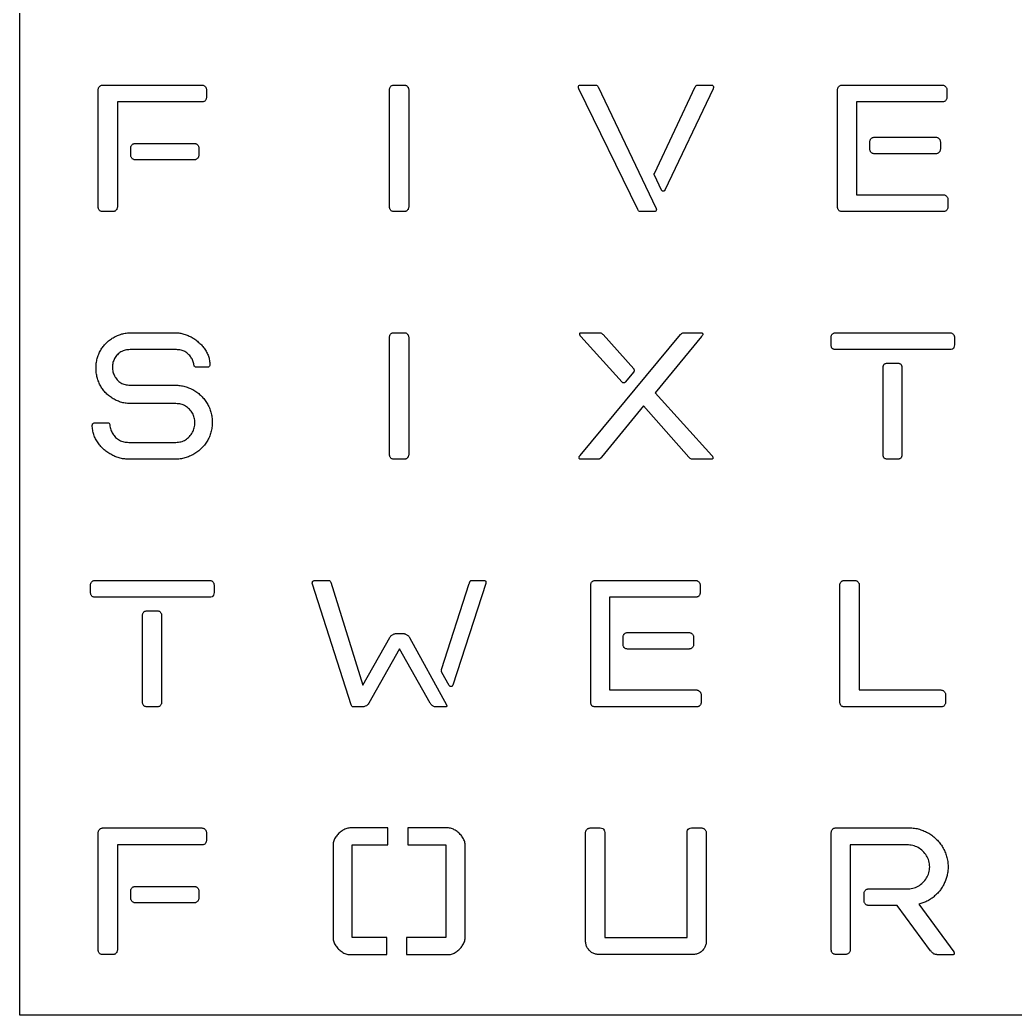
# Model space of a CAD drawing. Extents: x 0.1 to 64.9, y 0.1 to 64.9.
# Drawn here: x 0.09 to 32.5, y 0.09 to 32.49 of the extents above; entities that cross this region are included whole.
import ezdxf

# ---------------------------------------------------------------- set-up
doc = ezdxf.new("R2010")
doc.units = 0
doc.layers.add('Layer_2', color=7, linetype='CONTINUOUS')

msp = doc.modelspace()

# ---------------------------------------------------------------- linework, layer by layer
at = {"layer": 'Layer_2', "color": 7}
msp.add_lwpolyline([(0.090024, 64.89659), (64.90907, 64.89659), (64.90907, 0.09001), (0.090024, 0.09001)], close=True, dxfattribs=at)
for points in [[(2.640455, 26.394981), (2.640455, 30.221123)], [(2.784262, 30.372892), (6.019932, 30.372892)], [(6.16374, 30.221123), (6.16374, 29.973503)], [(12.128232, 26.394981), (12.128232, 30.229112)], [(12.272039, 30.372892), (12.60759, 30.372892)], [(12.751398, 30.229112), (12.751398, 26.394981)], [(20.209884, 26.315103), (18.29245, 30.245087)], [(18.356365, 30.372892), (18.827735, 30.372892)], [(18.923607, 30.308988), (20.801094, 26.379004)], [(20.753157, 27.497294), (22.079382, 30.308988)], [(22.662603, 30.245087), (21.096698, 26.954124)], [(22.175254, 30.372892), (22.598688, 30.372892)], [(26.717652, 26.394981), (26.717652, 30.221123)], [(26.86146, 30.372892), (30.129087, 30.372892)], [(30.280884, 30.221123), (30.280884, 29.965516)], [(6.019932, 29.821734), (3.263621, 29.821734), (3.263621, 26.394981)], [(30.129087, 29.821734), (27.332829, 29.821734), (27.332829, 26.802357)], [(27.772241, 28.280094), (27.772241, 28.527716)], [(27.916049, 28.671495), (29.921365, 28.671495)], [(30.065173, 28.527716), (30.065173, 28.280094)], [(3.703033, 28.088388), (3.703033, 28.32802)], [(3.85483, 28.471802), (5.764275, 28.471802)], [(5.916071, 28.32802), (5.916071, 28.088388)], [(5.764275, 27.936622), (3.85483, 27.936622)], [(29.921365, 28.136315), (27.916049, 28.136315)], [(20.984847, 26.954124), (20.753157, 27.441378)], [(27.332829, 26.802357), (30.169034, 26.802357)], [(30.312841, 26.650588), (30.312841, 26.394981)], [(3.119813, 26.2512), (2.784262, 26.2512)], [(12.60759, 26.2512), (12.272039, 26.2512)], [(20.72919, 26.2512), (20.305756, 26.2512)], [(30.169034, 26.2512), (26.86146, 26.2512)], [(3.711018, 22.309255), (5.133115, 22.309255)], [(12.128228, 18.331345), (12.128228, 22.165475)], [(12.272035, 22.309255), (12.607586, 22.309255)], [(12.751394, 22.165475), (12.751394, 18.331345)], [(18.336396, 18.315365), (21.604023, 22.245349)], [(19.702568, 20.695726), (18.360363, 22.18145)], [(18.376342, 22.309255), (18.967551, 22.309255)], [(19.087391, 22.245354), (20.078065, 21.127064)], [(22.291104, 22.181446), (20.781124, 20.352251)], [(21.715873, 22.30925), (22.267136, 22.30925)], [(26.505937, 21.909866), (26.505937, 22.165475)], [(26.649744, 22.309255), (30.380752, 22.309255)], [(30.524559, 22.165475), (30.524559, 21.909866)], [(5.18904, 21.7581), (3.679061, 21.7581)], [(30.380752, 21.7581), (26.649744, 21.7581)], [(6.187704, 21.18298), (5.844163, 21.18298)], [(28.19967, 18.331345), (28.19967, 21.174993)], [(28.351467, 21.318772), (28.67104, 21.318772)], [(28.814847, 21.174993), (28.814847, 18.331345)], [(20.078065, 21.039198), (19.806428, 20.695726)], [(3.679061, 20.599873), (5.149093, 20.599873)], [(20.781124, 20.352251), (22.618665, 18.31537)], [(5.165072, 20.000789), (3.711018, 20.000789)], [(21.87566, 18.251466), (20.397637, 19.928899), (19.031465, 18.251466)], [(2.53659, 19.377743), (2.928066, 19.377743)], [(3.639114, 18.73872), (5.165072, 18.73872)], [(5.149093, 18.187565), (3.647103, 18.187565)], [(12.607586, 18.187565), (12.272035, 18.187565)], [(18.911626, 18.187561), (18.352374, 18.187561)], [(22.602687, 18.187565), (21.995499, 18.187565)], [(28.67104, 18.187565), (28.351467, 18.187565)], [(2.39278, 13.846222), (2.39278, 14.101831)], [(2.536588, 14.24561), (6.267595, 14.24561)], [(6.411402, 14.101831), (6.411402, 13.846222)], [(10.881898, 10.187822), (9.619587, 14.117806)], [(9.70747, 14.24561), (10.130903, 14.24561)], [(10.210797, 14.181707), (11.257396, 10.83483), (12.13622, 12.38446)], [(13.821964, 11.346048), (14.724756, 14.141768)], [(15.26004, 14.141765), (14.189472, 10.83483)], [(14.828617, 14.24561), (15.204115, 14.24561)], [(18.679933, 10.2677), (18.679933, 14.093841)], [(18.823741, 14.24561), (22.091368, 14.24561)], [(22.243165, 14.093841), (22.243165, 13.838234)], [(26.793553, 10.275687), (26.793553, 14.101831)], [(26.94535, 14.24561), (27.272911, 14.24561)], [(27.424708, 14.101831), (27.424708, 10.675076), (30.085148, 10.675076)], [(6.267595, 13.694453), (2.536588, 13.694453)], [(22.091368, 13.694453), (19.29511, 13.694453), (19.29511, 10.675076)], [(4.086514, 10.2677), (4.086514, 13.111346)], [(4.23831, 13.255125), (4.557883, 13.255125)], [(4.70169, 13.111346), (4.70169, 10.2677)], [(12.335953, 12.512262), (12.583621, 12.512262)], [(12.775365, 12.38446), (13.981751, 10.187822)], [(19.734522, 12.152813), (19.734522, 12.400434)], [(19.878329, 12.544214), (21.883646, 12.544214)], [(22.027454, 12.400434), (22.027454, 12.152813)], [(13.446467, 10.251723), (12.447803, 12.017021), (11.449139, 10.251723)], [(21.883646, 12.009033), (19.878329, 12.009033)], [(14.069633, 10.818855), (13.829953, 11.250195)], [(19.29511, 10.675076), (22.131315, 10.675076)], [(22.275122, 10.523307), (22.275122, 10.2677)], [(30.236945, 10.523307), (30.236945, 10.275687)], [(4.557883, 10.123919), (4.23831, 10.123919)], [(11.249407, 10.123919), (10.961792, 10.123919)], [(13.949793, 10.123919), (13.646199, 10.123919)], [(22.131315, 10.123919), (18.823741, 10.123919)], [(30.085148, 10.123919), (26.94535, 10.123919)], [(2.784262, 6.181974), (6.019932, 6.181974)], [(10.834245, 2.06027), (12.041217, 2.06027), (12.041217, 2.611476), (10.913963, 2.611476), (10.913963, 5.630788), (12.075702, 5.630788), (12.075702, 6.181994), (10.834245, 6.181994)], [(12.719271, 6.181994), (12.719271, 5.630788), (13.965655, 5.630788), (13.965655, 2.611476), (12.682099, 2.611476), (12.682099, 2.06027), (14.045821, 2.06027)], [(14.045821, 6.181994), (12.719271, 6.181994)], [(18.655968, 6.181974), (18.991519, 6.181974)], [(21.963542, 6.181974), (22.299093, 6.181974)], [(26.657736, 6.185974), (29.054529, 6.185974)], [(2.640455, 2.204063), (2.640455, 6.030207)], [(6.16374, 6.030207), (6.16374, 5.782585)], [(18.51216, 2.499612), (18.51216, 6.030207)], [(19.135326, 6.030207), (19.135326, 2.611439), (21.819734, 2.611439), (21.819734, 6.030207)], [(22.442901, 6.030207), (22.442901, 2.499612)], [(26.513927, 2.208063), (26.513928, 6.034207)], [(6.019932, 5.630818), (3.263621, 5.630818), (3.263621, 2.204063)], [(10.290548, 5.638849), (10.290548, 2.603415)], [(14.589071, 2.603415), (14.589071, 5.638849)], [(28.974635, 5.634818), (27.129104, 5.634818), (27.129104, 2.208063)], [(3.85483, 4.280884), (5.764275, 4.280884)], [(3.703033, 3.89747), (3.703033, 4.137105)], [(5.916071, 4.137105), (5.916071, 3.89747)], [(27.584495, 3.805617), (27.584495, 4.053239)], [(27.728303, 4.197018), (28.974635, 4.197018)], [(5.764275, 3.745703), (3.85483, 3.745703)], [(29.749598, 2.184099), (28.663052, 3.661838), (27.728303, 3.661838)], [(29.366112, 3.701777), (30.500593, 2.15215)], [(3.119813, 2.060284), (2.784262, 2.060284)], [(22.003488, 2.060284), (18.951572, 2.060284)], [(26.977307, 2.064284), (26.657735, 2.064284)], [(30.468635, 2.056297), (29.965309, 2.056297)]]:
    msp.add_lwpolyline(points, dxfattribs=at)
for points, knots in [([(2.640455, 30.221123), (2.641217, 30.234557), (2.642684, 30.260391), (2.656579, 30.29652), (2.680628, 30.327382), (2.711197, 30.352034), (2.746866, 30.369751), (2.771947, 30.371857), (2.784262, 30.372892)], [0, 0, 0, 0, 0.040185, 0.077272, 0.114019, 0.156301, 0.194429, 0.231213, 0.231213, 0.231213, 0.231213]), ([(6.019932, 30.372892), (6.033415, 30.371952), (6.059653, 30.370125), (6.096281, 30.353083), (6.123671, 30.326136), (6.147734, 30.296658), (6.161478, 30.260353), (6.162966, 30.234544), (6.16374, 30.221123)], [0, 0, 0, 0, 0.0403, 0.078429, 0.118015, 0.154762, 0.191849, 0.232034, 0.232034, 0.232034, 0.232034]), ([(12.128232, 30.229112), (12.128979, 30.242566), (12.130415, 30.268435), (12.144524, 30.304306), (12.167214, 30.335444), (12.199807, 30.355681), (12.235065, 30.370398), (12.259762, 30.372064), (12.272039, 30.372892)], [0, 0, 0, 0, 0.040184, 0.07727, 0.114017, 0.153654, 0.190746, 0.227411, 0.227411, 0.227411, 0.227411]), ([(12.60759, 30.372892), (12.61955, 30.372079), (12.64308, 30.370479), (12.676485, 30.356361), (12.704701, 30.332576), (12.73161, 30.305471), (12.748624, 30.26882), (12.750456, 30.24259), (12.751398, 30.229112)], [0, 0, 0, 0, 0.035784, 0.070404, 0.106449, 0.146035, 0.184158, 0.22445, 0.22445, 0.22445, 0.22445]), ([(18.29245, 30.245087), (18.289461, 30.254245), (18.284468, 30.269545), (18.278753, 30.288114), (18.274179, 30.311092), (18.280832, 30.341663), (18.313237, 30.370577), (18.340932, 30.372063), (18.356365, 30.372892)], [0, 0, 0, 0, 0.02891, 0.048294, 0.058216, 0.09913, 0.134956, 0.180054, 0.180054, 0.180054, 0.180054]), ([(18.827735, 30.372892), (18.841079, 30.371644), (18.867334, 30.36919), (18.902289, 30.345163), (18.91622, 30.321522), (18.923607, 30.308988)], [0, 0, 0, 0, 0.039699, 0.078105, 0.121443, 0.121443, 0.121443, 0.121443]), ([(22.079382, 30.308988), (22.086769, 30.321522), (22.1007, 30.345163), (22.135655, 30.36919), (22.16191, 30.371644), (22.175254, 30.372892)], [0, 0, 0, 0, 0.043338, 0.081744, 0.121443, 0.121443, 0.121443, 0.121443]), ([(22.598688, 30.372892), (22.614121, 30.372063), (22.641816, 30.370576), (22.674221, 30.341664), (22.680875, 30.311093), (22.676299, 30.288117), (22.670584, 30.269548), (22.665592, 30.254247), (22.662603, 30.245087)], [0, 0, 0, 0, 0.045098, 0.080924, 0.121838, 0.131756, 0.15114, 0.180054, 0.180054, 0.180054, 0.180054]), ([(26.717652, 30.221123), (26.718415, 30.234557), (26.719882, 30.260391), (26.733777, 30.29652), (26.757826, 30.327382), (26.788394, 30.352034), (26.824064, 30.369751), (26.849145, 30.371857), (26.86146, 30.372892)], [0, 0, 0, 0, 0.040185, 0.077272, 0.114019, 0.156301, 0.194429, 0.231213, 0.231213, 0.231213, 0.231213]), ([(30.129087, 30.372892), (30.142551, 30.371935), (30.168754, 30.370074), (30.205644, 30.353277), (30.23269, 30.324707), (30.261265, 30.297668), (30.278066, 30.260783), (30.279927, 30.234584), (30.280884, 30.221123)], [0, 0, 0, 0, 0.0403, 0.078428, 0.118015, 0.157601, 0.195725, 0.236018, 0.236018, 0.236018, 0.236018]), ([(6.16374, 29.973503), (6.16296, 29.959754), (6.161428, 29.932751), (6.146987, 29.894672), (6.126538, 29.860805), (6.095127, 29.838035), (6.059266, 29.823914), (6.03339, 29.82248), (6.019932, 29.821734)], [0, 0, 0, 0, 0.041068, 0.080651, 0.121024, 0.157773, 0.194865, 0.235057, 0.235057, 0.235057, 0.235057]), ([(30.280884, 29.965516), (30.27985, 29.953202), (30.277743, 29.928125), (30.260022, 29.892461), (30.235364, 29.861899), (30.204497, 29.837855), (30.168362, 29.823963), (30.142524, 29.822497), (30.129087, 29.821734)], [0, 0, 0, 0, 0.036777, 0.074902, 0.117182, 0.15393, 0.191022, 0.231214, 0.231214, 0.231214, 0.231214]), ([(27.772241, 28.527716), (27.772997, 28.541156), (27.774451, 28.567001), (27.788437, 28.603047), (27.811003, 28.632742), (27.840703, 28.655303), (27.876756, 28.669286), (27.902606, 28.670739), (27.916049, 28.671495)], [0, 0, 0, 0, 0.040184, 0.07727, 0.114017, 0.150766, 0.187858, 0.22805, 0.22805, 0.22805, 0.22805]), ([(29.921365, 28.671495), (29.933325, 28.670682), (29.956855, 28.669083), (29.990259, 28.654965), (30.018476, 28.631179), (30.045385, 28.604074), (30.062398, 28.567424), (30.064231, 28.541194), (30.065173, 28.527716)], [0, 0, 0, 0, 0.035784, 0.070404, 0.106449, 0.146035, 0.184158, 0.22445, 0.22445, 0.22445, 0.22445]), ([(3.703033, 28.32802), (3.703779, 28.341475), (3.705213, 28.367348), (3.719337, 28.403203), (3.742113, 28.434608), (3.775985, 28.455053), (3.814071, 28.46949), (3.841078, 28.471022), (3.85483, 28.471802)], [0, 0, 0, 0, 0.040185, 0.077272, 0.114019, 0.154395, 0.193984, 0.235059, 0.235059, 0.235059, 0.235059]), ([(5.764275, 28.471802), (5.777699, 28.471028), (5.803511, 28.46954), (5.839822, 28.455799), (5.869306, 28.431741), (5.896258, 28.404358), (5.913304, 28.367735), (5.915132, 28.341501), (5.916071, 28.32802)], [0, 0, 0, 0, 0.040192, 0.077284, 0.114033, 0.153619, 0.191743, 0.232036, 0.232036, 0.232036, 0.232036]), ([(27.916049, 28.136315), (27.902606, 28.137071), (27.876756, 28.138524), (27.840703, 28.152507), (27.811003, 28.175068), (27.788437, 28.204763), (27.774451, 28.240809), (27.772997, 28.266654), (27.772241, 28.280094)], [0, 0, 0, 0, 0.040192, 0.077284, 0.114033, 0.15078, 0.187866, 0.22805, 0.22805, 0.22805, 0.22805]), ([(30.065173, 28.280094), (30.064231, 28.266616), (30.062398, 28.240386), (30.045385, 28.203736), (30.018476, 28.17663), (29.990259, 28.152845), (29.956855, 28.138727), (29.933325, 28.137127), (29.921365, 28.136315)], [0, 0, 0, 0, 0.040292, 0.078415, 0.118001, 0.154046, 0.188666, 0.22445, 0.22445, 0.22445, 0.22445]), ([(3.85483, 27.936622), (3.841064, 27.937392), (3.814029, 27.938904), (3.776149, 27.953484), (3.740433, 27.974011), (3.7199, 28.009721), (3.705316, 28.047595), (3.703803, 28.074625), (3.703033, 28.088388)], [0, 0, 0, 0, 0.041075, 0.080663, 0.121039, 0.161412, 0.200996, 0.242062, 0.242062, 0.242062, 0.242062]), ([(5.916071, 28.088388), (5.915096, 28.074605), (5.91316, 28.047244), (5.895776, 28.008646), (5.870787, 27.976862), (5.839671, 27.952758), (5.803552, 27.938846), (5.777713, 27.937383), (5.764275, 27.936622)], [0, 0, 0, 0, 0.041172, 0.081729, 0.124702, 0.16145, 0.198542, 0.238734, 0.238734, 0.238734, 0.238734]), ([(20.753157, 27.441378), (20.751537, 27.443367), (20.748128, 27.447552), (20.745655, 27.456004), (20.744884, 27.465632), (20.745795, 27.476134), (20.748453, 27.486942), (20.751563, 27.493787), (20.753157, 27.497294)], [0, 0, 0, 0, 0.007632, 0.016052, 0.02586, 0.036549, 0.047528, 0.059064, 0.059064, 0.059064, 0.059064]), ([(21.096698, 26.954124), (21.091526, 26.946365), (21.082103, 26.932229), (21.062475, 26.917376), (21.039626, 26.912714), (21.016631, 26.916767), (20.995849, 26.931411), (20.98866, 26.946252), (20.984847, 26.954124)], [0, 0, 0, 0, 0.027871, 0.050779, 0.071672, 0.096048, 0.118955, 0.144832, 0.144832, 0.144832, 0.144832]), ([(30.169034, 26.802357), (30.181038, 26.801348), (30.204988, 26.799336), (30.238849, 26.782107), (30.264694, 26.753946), (30.293251, 26.727153), (30.310015, 26.690244), (30.311882, 26.664048), (30.312841, 26.650588)], [0, 0, 0, 0, 0.035905, 0.071633, 0.110567, 0.150153, 0.188277, 0.22857, 0.22857, 0.22857, 0.22857]), ([(2.784262, 26.2512), (2.771974, 26.25202), (2.747254, 26.25367), (2.712169, 26.268505), (2.678044, 26.28878), (2.657763, 26.322899), (2.642926, 26.357979), (2.641275, 26.382695), (2.640455, 26.394981)], [0, 0, 0, 0, 0.036665, 0.073757, 0.113394, 0.153029, 0.190116, 0.226775, 0.226775, 0.226775, 0.226775]), ([(3.263621, 26.394981), (3.262585, 26.38267), (3.260474, 26.357596), (3.242783, 26.321905), (3.218152, 26.291636), (3.18858, 26.267839), (3.155336, 26.253584), (3.131784, 26.252003), (3.119813, 26.2512)], [0, 0, 0, 0, 0.036777, 0.074902, 0.117182, 0.153227, 0.187846, 0.22363, 0.22363, 0.22363, 0.22363]), ([(12.272039, 26.2512), (12.259751, 26.25202), (12.235032, 26.25367), (12.199946, 26.268505), (12.165821, 26.28878), (12.145541, 26.322899), (12.130703, 26.357979), (12.129052, 26.382695), (12.128232, 26.394981)], [0, 0, 0, 0, 0.036665, 0.073757, 0.113394, 0.153029, 0.190116, 0.226775, 0.226775, 0.226775, 0.226775]), ([(12.751398, 26.394981), (12.750362, 26.38267), (12.748251, 26.357596), (12.73056, 26.321905), (12.705929, 26.291636), (12.676357, 26.267839), (12.643113, 26.253584), (12.619561, 26.252003), (12.60759, 26.2512)], [0, 0, 0, 0, 0.036777, 0.074902, 0.117182, 0.153227, 0.187846, 0.22363, 0.22363, 0.22363, 0.22363]), ([(20.305756, 26.2512), (20.292412, 26.252447), (20.266157, 26.254901), (20.231202, 26.278929), (20.21727, 26.30257), (20.209884, 26.315103)], [0, 0, 0, 0, 0.039699, 0.078105, 0.121443, 0.121443, 0.121443, 0.121443]), ([(20.801094, 26.379004), (20.804236, 26.372279), (20.810113, 26.359696), (20.815684, 26.340826), (20.818417, 26.3152), (20.812259, 26.28147), (20.775567, 26.253287), (20.745963, 26.251955), (20.72919, 26.2512)], [0, 0, 0, 0, 0.02226, 0.041644, 0.058599, 0.099715, 0.137562, 0.187035, 0.187035, 0.187035, 0.187035]), ([(26.86146, 26.2512), (26.849171, 26.25202), (26.824452, 26.25367), (26.789367, 26.268505), (26.755242, 26.28878), (26.734961, 26.322899), (26.720123, 26.357979), (26.718473, 26.382695), (26.717652, 26.394981)], [0, 0, 0, 0, 0.036665, 0.073757, 0.113394, 0.153029, 0.190116, 0.226775, 0.226775, 0.226775, 0.226775]), ([(30.312841, 26.394981), (30.311805, 26.38267), (30.309695, 26.357596), (30.292004, 26.321905), (30.267372, 26.291636), (30.2378, 26.267839), (30.204556, 26.253584), (30.181005, 26.252003), (30.169034, 26.2512)], [0, 0, 0, 0, 0.036777, 0.074902, 0.117182, 0.153227, 0.187846, 0.22363, 0.22363, 0.22363, 0.22363]), ([(2.896108, 20.336277), (2.863741, 20.372773), (2.798987, 20.445788), (2.7195, 20.569982), (2.652259, 20.70409), (2.604412, 20.84942), (2.57481, 21.002428), (2.565394, 21.158725), (2.574746, 21.314123), (2.604016, 21.464675), (2.653172, 21.606806), (2.71887, 21.739034), (2.799198, 21.860025), (2.895375, 21.969484), (3.005687, 22.066472), (3.129057, 22.150097), (3.263657, 22.215671), (3.404657, 22.270542), (3.555684, 22.303273), (3.658786, 22.307243), (3.711018, 22.309255)], [0, 0, 0, 0, 0.146149, 0.292382, 0.440836, 0.595203, 0.749772, 0.907168, 1.063678, 1.215634, 1.365797, 1.513456, 1.657466, 1.800248, 1.949298, 2.097014, 2.24588, 2.397567, 2.550085, 2.706683, 2.706683, 2.706683, 2.706683]), ([(5.133115, 22.309255), (5.177626, 22.307514), (5.26743, 22.304002), (5.401701, 22.276039), (5.53522, 22.230778), (5.666181, 22.172024), (5.790296, 22.097603), (5.863544, 22.036303), (5.900089, 22.005719)], [0, 0, 0, 0, 0.133451, 0.269242, 0.409597, 0.55579, 0.699196, 0.841981, 0.841981, 0.841981, 0.841981]), ([(12.128228, 22.165475), (12.128975, 22.178929), (12.130411, 22.204798), (12.14452, 22.240669), (12.16721, 22.271808), (12.199803, 22.292044), (12.235061, 22.306762), (12.259758, 22.308427), (12.272035, 22.309255)], [0, 0, 0, 0, 0.040184, 0.07727, 0.114017, 0.153655, 0.190746, 0.227412, 0.227412, 0.227412, 0.227412]), ([(12.607586, 22.309255), (12.619546, 22.308442), (12.643076, 22.306843), (12.676481, 22.292725), (12.704697, 22.268939), (12.731606, 22.241834), (12.74862, 22.205183), (12.750452, 22.178953), (12.751394, 22.165475)], [0, 0, 0, 0, 0.035784, 0.070404, 0.106449, 0.146035, 0.184158, 0.22445, 0.22445, 0.22445, 0.22445]), ([(18.360363, 22.18145), (18.35243, 22.190244), (18.337275, 22.207042), (18.323675, 22.237695), (18.318624, 22.266189), (18.323856, 22.293274), (18.347601, 22.3082), (18.365814, 22.308868), (18.376342, 22.309255)], [0, 0, 0, 0, 0.035348, 0.067522, 0.098901, 0.121943, 0.14485, 0.176235, 0.176235, 0.176235, 0.176235]), ([(18.967551, 22.309255), (18.980508, 22.307675), (19.008574, 22.304254), (19.049493, 22.280306), (19.073982, 22.25772), (19.087391, 22.245354)], [0, 0, 0, 0, 0.038826, 0.084097, 0.138878, 0.138878, 0.138878, 0.138878]), ([(21.604023, 22.245349), (21.614575, 22.257859), (21.634379, 22.281337), (21.673728, 22.305036), (21.701991, 22.307862), (21.715873, 22.30925)], [0, 0, 0, 0, 0.048971, 0.09191, 0.133357, 0.133357, 0.133357, 0.133357]), ([(22.267136, 22.30925), (22.279262, 22.308772), (22.300381, 22.307939), (22.327004, 22.289739), (22.333162, 22.263538), (22.326315, 22.238387), (22.311993, 22.211785), (22.298735, 22.192529), (22.291104, 22.181446)], [0, 0, 0, 0, 0.035905, 0.062534, 0.090091, 0.110114, 0.139884, 0.180258, 0.180258, 0.180258, 0.180258]), ([(26.505937, 22.165475), (26.50675, 22.177433), (26.50835, 22.200959), (26.522471, 22.234357), (26.546261, 22.262568), (26.573372, 22.289472), (26.61003, 22.306481), (26.636264, 22.308313), (26.649744, 22.309255)], [0, 0, 0, 0, 0.035777, 0.070392, 0.106435, 0.146022, 0.18415, 0.22445, 0.22445, 0.22445, 0.22445]), ([(30.380752, 22.309255), (30.394232, 22.308313), (30.420467, 22.306481), (30.457124, 22.289472), (30.484235, 22.262568), (30.508025, 22.234357), (30.522147, 22.200959), (30.523746, 22.177433), (30.524559, 22.165475)], [0, 0, 0, 0, 0.0403, 0.078428, 0.118015, 0.154058, 0.188673, 0.22445, 0.22445, 0.22445, 0.22445]), ([(3.679061, 21.7581), (3.625244, 21.754904), (3.521467, 21.748741), (3.376776, 21.689708), (3.259221, 21.594872), (3.169571, 21.474749), (3.114533, 21.334007), (3.098455, 21.184192), (3.114233, 21.034702), (3.166898, 20.895044), (3.250997, 20.769808), (3.369525, 20.671623), (3.517198, 20.609548), (3.623704, 20.603182), (3.679061, 20.599873)], [0, 0, 0, 0, 0.16087, 0.310213, 0.459929, 0.609047, 0.754911, 0.907713, 1.056888, 1.201802, 1.351238, 1.504438, 1.657255, 1.822636, 1.822636, 1.822636, 1.822636]), ([(5.844163, 21.18298), (5.828479, 21.184131), (5.799335, 21.186268), (5.763915, 21.218408), (5.751516, 21.293234), (5.727555, 21.394672), (5.663895, 21.515258), (5.576215, 21.616961), (5.468577, 21.700748), (5.334899, 21.750199), (5.23916, 21.755385), (5.18904, 21.7581)], [0, 0, 0, 0, 0.046135, 0.085721, 0.132052, 0.267892, 0.400092, 0.535454, 0.6686, 0.805118, 0.955105, 0.955105, 0.955105, 0.955105]), ([(5.900089, 22.005719), (5.935956, 21.974424), (6.0075, 21.912), (6.098078, 21.800969), (6.174686, 21.679923), (6.233624, 21.548615), (6.267048, 21.407438), (6.279878, 21.297804), (6.271833, 21.217961), (6.234941, 21.185529), (6.204588, 21.183891), (6.187704, 21.18298)], [0, 0, 0, 0, 0.142587, 0.284417, 0.427987, 0.571456, 0.714173, 0.860185, 0.905623, 0.94521, 0.994833, 0.994833, 0.994833, 0.994833]), ([(26.649744, 21.7581), (26.636287, 21.758845), (26.610411, 21.760279), (26.57455, 21.774401), (26.543139, 21.797171), (26.52269, 21.831037), (26.50825, 21.869116), (26.506717, 21.896117), (26.505937, 21.909866)], [0, 0, 0, 0, 0.040192, 0.077284, 0.114033, 0.154405, 0.193988, 0.235054, 0.235054, 0.235054, 0.235054]), ([(30.524559, 21.909866), (30.522851, 21.880621), (30.519755, 21.827624), (30.460681, 21.763936), (30.408763, 21.760145), (30.380752, 21.7581)], [0, 0, 0, 0, 0.085816, 0.155508, 0.237162, 0.237162, 0.237162, 0.237162]), ([(20.078065, 21.127064), (20.081152, 21.120613), (20.086664, 21.109097), (20.092351, 21.093078), (20.094736, 21.078275), (20.092896, 21.064201), (20.087632, 21.050214), (20.08127, 21.042889), (20.078065, 21.039198)], [0, 0, 0, 0, 0.021448, 0.038288, 0.05084, 0.066032, 0.08037, 0.094928, 0.094928, 0.094928, 0.094928]), ([(28.19967, 21.174993), (28.200416, 21.188447), (28.20185, 21.214319), (28.215975, 21.250173), (28.238751, 21.281578), (28.272623, 21.302023), (28.310709, 21.31646), (28.337715, 21.317992), (28.351467, 21.318772)], [0, 0, 0, 0, 0.040184, 0.07727, 0.114017, 0.154393, 0.193982, 0.235057, 0.235057, 0.235057, 0.235057]), ([(28.67104, 21.318772), (28.684483, 21.318016), (28.710332, 21.316563), (28.746385, 21.30258), (28.776085, 21.280019), (28.798651, 21.250324), (28.812637, 21.214278), (28.814091, 21.188433), (28.814847, 21.174993)], [0, 0, 0, 0, 0.040192, 0.077284, 0.114033, 0.15078, 0.187866, 0.22805, 0.22805, 0.22805, 0.22805]), ([(5.149093, 20.599873), (5.203076, 20.597814), (5.309647, 20.59375), (5.466215, 20.561708), (5.563829, 20.523205), (5.612473, 20.504018)], [0, 0, 0, 0, 0.161912, 0.319642, 0.476328, 0.476328, 0.476328, 0.476328]), ([(5.612473, 20.504018), (5.660502, 20.482896), (5.755454, 20.441138), (5.885263, 20.354933), (5.959084, 20.283896), (5.99596, 20.248411)], [0, 0, 0, 0, 0.157235, 0.310857, 0.464187, 0.464187, 0.464187, 0.464187]), ([(19.806428, 20.695726), (19.801034, 20.690947), (19.790549, 20.681656), (19.771037, 20.673567), (19.75197, 20.6708), (19.733711, 20.673721), (19.717215, 20.682298), (19.707691, 20.691029), (19.702568, 20.695726)], [0, 0, 0, 0, 0.021488, 0.041769, 0.062359, 0.078558, 0.096422, 0.11722, 0.11722, 0.11722, 0.11722]), ([(3.711018, 20.000789), (3.658786, 20.002576), (3.555841, 20.006098), (3.405453, 20.036757), (3.261697, 20.08456), (3.1302, 20.156578), (3.006011, 20.238274), (2.932661, 20.303682), (2.896108, 20.336277)], [0, 0, 0, 0, 0.15654, 0.308523, 0.458709, 0.609196, 0.756912, 0.90364, 0.90364, 0.90364, 0.90364]), ([(5.99596, 20.248411), (6.031727, 20.211511), (6.103534, 20.137429), (6.191328, 20.007452), (6.262156, 19.866755), (6.317073, 19.717004), (6.34875, 19.558143), (6.358902, 19.393432), (6.348727, 19.227793), (6.316504, 19.066577), (6.264214, 18.914779), (6.190783, 18.775913), (6.102626, 18.649291), (5.998088, 18.537935), (5.883891, 18.436209), (5.754582, 18.350753), (5.614246, 18.281099), (5.465916, 18.226417), (5.309724, 18.193511), (5.203102, 18.189564), (5.149093, 18.187565)], [0, 0, 0, 0, 0.153926, 0.30903, 0.468201, 0.625698, 0.786009, 0.952319, 1.119515, 1.282435, 1.444115, 1.59934, 1.752258, 1.905528, 2.056498, 2.210121, 2.368911, 2.525596, 2.683326, 2.845239, 2.845239, 2.845239, 2.845239]), ([(5.165072, 18.73872), (5.222559, 18.742443), (5.334347, 18.749683), (5.490372, 18.81793), (5.617332, 18.926005), (5.715185, 19.060064), (5.776076, 19.214129), (5.794362, 19.377441), (5.776283, 19.539971), (5.715488, 19.691704), (5.617087, 19.821835), (5.489555, 19.925323), (5.333877, 19.990358), (5.222505, 19.99724), (5.165072, 20.000789)], [0, 0, 0, 0, 0.171765, 0.334013, 0.500396, 0.666931, 0.827134, 0.991603, 1.155192, 1.312919, 1.475881, 1.639459, 1.800676, 1.972333, 1.972333, 1.972333, 1.972333]), ([(2.552568, 18.85055), (2.53167, 18.896985), (2.490145, 18.989251), (2.45738, 19.138637), (2.444931, 19.254511), (2.452025, 19.33813), (2.488323, 19.374587), (2.519546, 19.376629), (2.53659, 19.377743)], [0, 0, 0, 0, 0.152458, 0.302937, 0.455143, 0.504924, 0.546348, 0.596139, 0.596139, 0.596139, 0.596139]), ([(2.928066, 19.377743), (2.94493, 19.376837), (2.975248, 19.375207), (3.012374, 19.34272), (3.014703, 19.313487), (3.015948, 19.297865)], [0, 0, 0, 0, 0.049624, 0.08921, 0.134649, 0.134649, 0.134649, 0.134649]), ([(3.015948, 19.297865), (3.025688, 19.248169), (3.044919, 19.150045), (3.110674, 19.012862), (3.175145, 18.93685), (3.207691, 18.898477)], [0, 0, 0, 0, 0.151548, 0.299225, 0.449782, 0.449782, 0.449782, 0.449782]), ([(2.832194, 18.499088), (2.796186, 18.53383), (2.724242, 18.603244), (2.630342, 18.721362), (2.578578, 18.807346), (2.552568, 18.85055)], [0, 0, 0, 0, 0.150007, 0.299716, 0.45091, 0.45091, 0.45091, 0.45091]), ([(3.207691, 18.898477), (3.247001, 18.86647), (3.32616, 18.802019), (3.477128, 18.747955), (3.583705, 18.741879), (3.639114, 18.73872)], [0, 0, 0, 0, 0.151275, 0.304626, 0.470689, 0.470689, 0.470689, 0.470689]), ([(3.215681, 18.267443), (3.170274, 18.288181), (3.079564, 18.32961), (2.950972, 18.407322), (2.871877, 18.46843), (2.832194, 18.499088)], [0, 0, 0, 0, 0.14968, 0.299019, 0.449387, 0.449387, 0.449387, 0.449387]), ([(3.647103, 18.187565), (3.599066, 18.189346), (3.502268, 18.192936), (3.357168, 18.22016), (3.263291, 18.251533), (3.215681, 18.267443)], [0, 0, 0, 0, 0.144081, 0.290333, 0.440832, 0.440832, 0.440832, 0.440832]), ([(12.272035, 18.187565), (12.259747, 18.188386), (12.235028, 18.190036), (12.199942, 18.204871), (12.165817, 18.225146), (12.145537, 18.259265), (12.130699, 18.294343), (12.129048, 18.319059), (12.128228, 18.331345)], [0, 0, 0, 0, 0.036665, 0.073757, 0.113394, 0.153029, 0.190115, 0.226773, 0.226773, 0.226773, 0.226773]), ([(12.751394, 18.331345), (12.750358, 18.319033), (12.748247, 18.29396), (12.730556, 18.25827), (12.705925, 18.228001), (12.676353, 18.204205), (12.643109, 18.189949), (12.619557, 18.188369), (12.607586, 18.187565)], [0, 0, 0, 0, 0.036776, 0.0749, 0.117179, 0.153224, 0.187844, 0.223628, 0.223628, 0.223628, 0.223628]), ([(18.352374, 18.187561), (18.341663, 18.18808), (18.322609, 18.189004), (18.299278, 18.208111), (18.294903, 18.23562), (18.299808, 18.263397), (18.313983, 18.29098), (18.328556, 18.306836), (18.336396, 18.315365)], [0, 0, 0, 0, 0.031522, 0.056073, 0.083414, 0.110408, 0.140178, 0.17484, 0.17484, 0.17484, 0.17484]), ([(19.031465, 18.251466), (19.025914, 18.246055), (19.014496, 18.234924), (18.995496, 18.219453), (18.977194, 18.202626), (18.954641, 18.194489), (18.933254, 18.18857), (18.91877, 18.187894), (18.911626, 18.187561)], [0, 0, 0, 0, 0.023231, 0.047781, 0.073706, 0.096786, 0.118747, 0.140126, 0.140126, 0.140126, 0.140126]), ([(21.995499, 18.187565), (21.982542, 18.189145), (21.954477, 18.192566), (21.913558, 18.216514), (21.889068, 18.2391), (21.87566, 18.251466)], [0, 0, 0, 0, 0.038826, 0.084097, 0.138878, 0.138878, 0.138878, 0.138878]), ([(22.618665, 18.31537), (22.626599, 18.306576), (22.641754, 18.289778), (22.655354, 18.259125), (22.660405, 18.230631), (22.655173, 18.203546), (22.631428, 18.18862), (22.613215, 18.187952), (22.602687, 18.187565)], [0, 0, 0, 0, 0.035348, 0.067522, 0.098901, 0.121943, 0.14485, 0.176235, 0.176235, 0.176235, 0.176235]), ([(28.351467, 18.187565), (28.337715, 18.188345), (28.310709, 18.189877), (28.272623, 18.204314), (28.238751, 18.224759), (28.215975, 18.256164), (28.20185, 18.292018), (28.200416, 18.31789), (28.19967, 18.331345)], [0, 0, 0, 0, 0.041075, 0.080664, 0.12104, 0.157786, 0.194873, 0.235057, 0.235057, 0.235057, 0.235057]), ([(28.814847, 18.331345), (28.814091, 18.317904), (28.812637, 18.29206), (28.798651, 18.256013), (28.776085, 18.226318), (28.746385, 18.203757), (28.710332, 18.189775), (28.684483, 18.188321), (28.67104, 18.187565)], [0, 0, 0, 0, 0.040184, 0.07727, 0.114017, 0.150766, 0.187858, 0.22805, 0.22805, 0.22805, 0.22805]), ([(2.39278, 14.101831), (2.393593, 14.113788), (2.395193, 14.137315), (2.409314, 14.170713), (2.433104, 14.198924), (2.460216, 14.225828), (2.496873, 14.242837), (2.523107, 14.244669), (2.536588, 14.24561)], [0, 0, 0, 0, 0.035777, 0.070392, 0.106435, 0.146022, 0.18415, 0.22445, 0.22445, 0.22445, 0.22445]), ([(6.267595, 14.24561), (6.281075, 14.244669), (6.30731, 14.242837), (6.343967, 14.225828), (6.371078, 14.198924), (6.394868, 14.170713), (6.40899, 14.137315), (6.410589, 14.113788), (6.411402, 14.101831)], [0, 0, 0, 0, 0.0403, 0.078428, 0.118015, 0.154058, 0.188673, 0.22445, 0.22445, 0.22445, 0.22445]), ([(9.619587, 14.117806), (9.617968, 14.121606), (9.614569, 14.12958), (9.612122, 14.143163), (9.610768, 14.169232), (9.616023, 14.20714), (9.655731, 14.242745), (9.688995, 14.244587), (9.70747, 14.24561)], [0, 0, 0, 0, 0.012364, 0.02594, 0.041053, 0.091016, 0.134364, 0.188514, 0.188514, 0.188514, 0.188514]), ([(10.130903, 14.24561), (10.143737, 14.24455), (10.168101, 14.242537), (10.198878, 14.217675), (10.206652, 14.194213), (10.210797, 14.181707)], [0, 0, 0, 0, 0.037954, 0.072056, 0.110988, 0.110988, 0.110988, 0.110988]), ([(14.724756, 14.141768), (14.72809, 14.153112), (14.734128, 14.173653), (14.745131, 14.199983), (14.755044, 14.223305), (14.775803, 14.236237), (14.800435, 14.244467), (14.818759, 14.245211), (14.828617, 14.24561)], [0, 0, 0, 0, 0.035369, 0.064047, 0.086289, 0.109197, 0.134461, 0.163876, 0.163876, 0.163876, 0.163876]), ([(15.204115, 14.24561), (15.207999, 14.245191), (15.216655, 14.244256), (15.230195, 14.238398), (15.243305, 14.229619), (15.259307, 14.221816), (15.266897, 14.203033), (15.268454, 14.184431), (15.267495, 14.167103), (15.265061, 14.153543), (15.261661, 14.145567), (15.26004, 14.141765)], [0, 0, 0, 0, 0.011676, 0.026017, 0.043526, 0.059525, 0.077387, 0.10062, 0.115734, 0.129311, 0.141673, 0.141673, 0.141673, 0.141673]), ([(18.679933, 14.093841), (18.680696, 14.107276), (18.682163, 14.13311), (18.696058, 14.169239), (18.720106, 14.200101), (18.750675, 14.224753), (18.786345, 14.24247), (18.811426, 14.244576), (18.823741, 14.24561)], [0, 0, 0, 0, 0.040185, 0.077272, 0.114019, 0.156301, 0.194429, 0.231213, 0.231213, 0.231213, 0.231213]), ([(22.091368, 14.24561), (22.104832, 14.244654), (22.131034, 14.242792), (22.167925, 14.225996), (22.194971, 14.197426), (22.223545, 14.170387), (22.240346, 14.133502), (22.242208, 14.107303), (22.243165, 14.093841)], [0, 0, 0, 0, 0.0403, 0.078428, 0.118015, 0.157601, 0.195725, 0.236018, 0.236018, 0.236018, 0.236018]), ([(26.793553, 14.101831), (26.794355, 14.1138), (26.795934, 14.13735), (26.810212, 14.170574), (26.834079, 14.200383), (26.86557, 14.225346), (26.904205, 14.242693), (26.931566, 14.244633), (26.94535, 14.24561)], [0, 0, 0, 0, 0.035777, 0.070392, 0.106435, 0.14941, 0.189972, 0.231152, 0.231152, 0.231152, 0.231152]), ([(27.272911, 14.24561), (27.286374, 14.244651), (27.312573, 14.242785), (27.349488, 14.226025), (27.376287, 14.197472), (27.404453, 14.171634), (27.421686, 14.137779), (27.423699, 14.113833), (27.424708, 14.101831)], [0, 0, 0, 0, 0.0403, 0.078429, 0.118015, 0.156949, 0.192672, 0.22857, 0.22857, 0.22857, 0.22857]), ([(2.536588, 13.694453), (2.52313, 13.695198), (2.497254, 13.696632), (2.461394, 13.710754), (2.429982, 13.733524), (2.409533, 13.76739), (2.395093, 13.80547), (2.39356, 13.832472), (2.39278, 13.846222)], [0, 0, 0, 0, 0.040192, 0.077284, 0.114033, 0.154406, 0.193989, 0.235057, 0.235057, 0.235057, 0.235057]), ([(6.411402, 13.846222), (6.409694, 13.816976), (6.406598, 13.763979), (6.347524, 13.70029), (6.295606, 13.696498), (6.267595, 13.694453)], [0, 0, 0, 0, 0.085817, 0.15551, 0.237163, 0.237163, 0.237163, 0.237163]), ([(22.243165, 13.838234), (22.24213, 13.825921), (22.240024, 13.800844), (22.222302, 13.76518), (22.197645, 13.734618), (22.166777, 13.710574), (22.130643, 13.696682), (22.104805, 13.695215), (22.091368, 13.694453)], [0, 0, 0, 0, 0.036777, 0.074902, 0.117182, 0.15393, 0.191022, 0.231214, 0.231214, 0.231214, 0.231214]), ([(4.086514, 13.111346), (4.087259, 13.124801), (4.088694, 13.150673), (4.102818, 13.186526), (4.125594, 13.217932), (4.159466, 13.238376), (4.197552, 13.252813), (4.224559, 13.254345), (4.23831, 13.255125)], [0, 0, 0, 0, 0.040184, 0.07727, 0.114017, 0.154393, 0.193982, 0.235057, 0.235057, 0.235057, 0.235057]), ([(4.557883, 13.255125), (4.571326, 13.254369), (4.597175, 13.252916), (4.633228, 13.238933), (4.662929, 13.216372), (4.685494, 13.186677), (4.69948, 13.150631), (4.700934, 13.124786), (4.70169, 13.111346)], [0, 0, 0, 0, 0.040192, 0.077284, 0.114033, 0.15078, 0.187866, 0.22805, 0.22805, 0.22805, 0.22805]), ([(12.13622, 12.38446), (12.143798, 12.396301), (12.158833, 12.419794), (12.188747, 12.449736), (12.22451, 12.472497), (12.259474, 12.495278), (12.297683, 12.509488), (12.323423, 12.511354), (12.335953, 12.512262)], [0, 0, 0, 0, 0.042102, 0.083526, 0.125631, 0.169017, 0.208605, 0.246152, 0.246152, 0.246152, 0.246152]), ([(12.583621, 12.512262), (12.594672, 12.511293), (12.618089, 12.50924), (12.653509, 12.494893), (12.687717, 12.47119), (12.725828, 12.450847), (12.756474, 12.420581), (12.769132, 12.396378), (12.775365, 12.38446)], [0, 0, 0, 0, 0.033143, 0.070235, 0.11286, 0.15793, 0.199354, 0.239541, 0.239541, 0.239541, 0.239541]), ([(19.734522, 12.400434), (19.735278, 12.413875), (19.736732, 12.43972), (19.750718, 12.475766), (19.773284, 12.505461), (19.802984, 12.528022), (19.839037, 12.542004), (19.864886, 12.543458), (19.878329, 12.544214)], [0, 0, 0, 0, 0.040184, 0.07727, 0.114017, 0.150766, 0.187858, 0.22805, 0.22805, 0.22805, 0.22805]), ([(21.883646, 12.544214), (21.895606, 12.543401), (21.919136, 12.541802), (21.95254, 12.527684), (21.980757, 12.503898), (22.007666, 12.476793), (22.024679, 12.440142), (22.026512, 12.413912), (22.027454, 12.400434)], [0, 0, 0, 0, 0.035784, 0.070404, 0.106449, 0.146034, 0.184158, 0.22445, 0.22445, 0.22445, 0.22445]), ([(19.878329, 12.009033), (19.864886, 12.009789), (19.839037, 12.011243), (19.802984, 12.025226), (19.773284, 12.047786), (19.750718, 12.077481), (19.736732, 12.113528), (19.735278, 12.139372), (19.734522, 12.152813)], [0, 0, 0, 0, 0.040192, 0.077284, 0.114033, 0.15078, 0.187866, 0.22805, 0.22805, 0.22805, 0.22805]), ([(22.027454, 12.152813), (22.026512, 12.139335), (22.024679, 12.113105), (22.007666, 12.076454), (21.980757, 12.049349), (21.95254, 12.025563), (21.919136, 12.011445), (21.895606, 12.009846), (21.883646, 12.009033)], [0, 0, 0, 0, 0.040292, 0.078415, 0.118001, 0.154046, 0.188666, 0.22445, 0.22445, 0.22445, 0.22445]), ([(13.829953, 11.250195), (13.826811, 11.256925), (13.820931, 11.269513), (13.815373, 11.288341), (13.813517, 11.305497), (13.814543, 11.320708), (13.816937, 11.334273), (13.820342, 11.342248), (13.821964, 11.346048)], [0, 0, 0, 0, 0.02226, 0.041644, 0.058599, 0.073714, 0.087291, 0.099653, 0.099653, 0.099653, 0.099653]), ([(14.189472, 10.83483), (14.185545, 10.825394), (14.178151, 10.807633), (14.154056, 10.789821), (14.128255, 10.785531), (14.104495, 10.789271), (14.084808, 10.800784), (14.074907, 10.812573), (14.069633, 10.818855)], [0, 0, 0, 0, 0.030177, 0.056806, 0.085708, 0.106431, 0.127901, 0.152387, 0.152387, 0.152387, 0.152387]), ([(22.131315, 10.675076), (22.143319, 10.674067), (22.167269, 10.672054), (22.20113, 10.654826), (22.226975, 10.626664), (22.255532, 10.599872), (22.272296, 10.562962), (22.274163, 10.536767), (22.275122, 10.523307)], [0, 0, 0, 0, 0.035905, 0.071633, 0.110567, 0.150153, 0.188277, 0.22857, 0.22857, 0.22857, 0.22857]), ([(30.085148, 10.675076), (30.098612, 10.674119), (30.124815, 10.672258), (30.161705, 10.655462), (30.188751, 10.626891), (30.217326, 10.599852), (30.234127, 10.562967), (30.235989, 10.536769), (30.236945, 10.523307)], [0, 0, 0, 0, 0.0403, 0.078429, 0.118015, 0.157601, 0.195725, 0.236018, 0.236018, 0.236018, 0.236018]), ([(4.23831, 10.123919), (4.224559, 10.124699), (4.197552, 10.12623), (4.159466, 10.140668), (4.125594, 10.161112), (4.102818, 10.192518), (4.088694, 10.228372), (4.087259, 10.254245), (4.086514, 10.2677)], [0, 0, 0, 0, 0.041075, 0.080664, 0.12104, 0.157787, 0.194874, 0.235059, 0.235059, 0.235059, 0.235059]), ([(4.70169, 10.2677), (4.700934, 10.254259), (4.69948, 10.228414), (4.685494, 10.192367), (4.662929, 10.162672), (4.633228, 10.140111), (4.597175, 10.126128), (4.571326, 10.124674), (4.557883, 10.123919)], [0, 0, 0, 0, 0.040185, 0.077272, 0.114019, 0.150768, 0.18786, 0.228052, 0.228052, 0.228052, 0.228052]), ([(10.961792, 10.123919), (10.948958, 10.124979), (10.924594, 10.126992), (10.893817, 10.151854), (10.886043, 10.175315), (10.881898, 10.187822)], [0, 0, 0, 0, 0.037954, 0.072056, 0.110988, 0.110988, 0.110988, 0.110988]), ([(11.449139, 10.251723), (11.436328, 10.228957), (11.410416, 10.182913), (11.336315, 10.138311), (11.279819, 10.128955), (11.249407, 10.123919)], [0, 0, 0, 0, 0.077301, 0.156342, 0.248495, 0.248495, 0.248495, 0.248495]), ([(13.646199, 10.123919), (13.633685, 10.124603), (13.608216, 10.125997), (13.570597, 10.137699), (13.532157, 10.154591), (13.499619, 10.183541), (13.469396, 10.215195), (13.454079, 10.239595), (13.446467, 10.251723)], [0, 0, 0, 0, 0.037452, 0.076227, 0.11752, 0.1623, 0.205647, 0.248481, 0.248481, 0.248481, 0.248481]), ([(13.981751, 10.187822), (13.983395, 10.185533), (13.987196, 10.180241), (13.989206, 10.168936), (13.990357, 10.154688), (13.987607, 10.137267), (13.970744, 10.124827), (13.957388, 10.124248), (13.949793, 10.123919)], [0, 0, 0, 0, 0.00837, 0.019348, 0.033581, 0.051878, 0.068929, 0.091404, 0.091404, 0.091404, 0.091404]), ([(18.823741, 10.123919), (18.811452, 10.124739), (18.786733, 10.126389), (18.751647, 10.141224), (18.717523, 10.161499), (18.697242, 10.195618), (18.682404, 10.230698), (18.680754, 10.255414), (18.679933, 10.2677)], [0, 0, 0, 0, 0.036665, 0.073757, 0.113394, 0.153029, 0.190116, 0.226775, 0.226775, 0.226775, 0.226775]), ([(22.275122, 10.2677), (22.274086, 10.255389), (22.271976, 10.230315), (22.254285, 10.194623), (22.229653, 10.164354), (22.200081, 10.140558), (22.166837, 10.126303), (22.143285, 10.124722), (22.131315, 10.123919)], [0, 0, 0, 0, 0.036777, 0.074902, 0.117182, 0.153227, 0.187846, 0.22363, 0.22363, 0.22363, 0.22363]), ([(26.94535, 10.123919), (26.931584, 10.124689), (26.904549, 10.126201), (26.866669, 10.140781), (26.830954, 10.16131), (26.810419, 10.19702), (26.795836, 10.234894), (26.794323, 10.261924), (26.793553, 10.275687)], [0, 0, 0, 0, 0.041075, 0.080664, 0.12104, 0.161412, 0.200996, 0.242063, 0.242063, 0.242063, 0.242063]), ([(30.236945, 10.275687), (30.23597, 10.261904), (30.234034, 10.234543), (30.21665, 10.195944), (30.19166, 10.164162), (30.160545, 10.140056), (30.124426, 10.126143), (30.098586, 10.12468), (30.085148, 10.123919)], [0, 0, 0, 0, 0.041173, 0.08173, 0.124703, 0.161452, 0.198543, 0.238736, 0.238736, 0.238736, 0.238736]), ([(2.640455, 6.030207), (2.641218, 6.043641), (2.642684, 6.069474), (2.656579, 6.105603), (2.680628, 6.136464), (2.711197, 6.161116), (2.746866, 6.178833), (2.771947, 6.180939), (2.784262, 6.181974)], [0, 0, 0, 0, 0.040184, 0.07727, 0.114017, 0.156299, 0.194427, 0.23121, 0.23121, 0.23121, 0.23121]), ([(6.019932, 6.181974), (6.033415, 6.181034), (6.059653, 6.179207), (6.096281, 6.162165), (6.123671, 6.135218), (6.147733, 6.10574), (6.161478, 6.069436), (6.162966, 6.043628), (6.16374, 6.030207)], [0, 0, 0, 0, 0.0403, 0.078429, 0.118015, 0.154762, 0.191848, 0.232032, 0.232032, 0.232032, 0.232032]), ([(10.834245, 6.181994), (10.81279, 6.180732), (10.769063, 6.17816), (10.703849, 6.158527), (10.641915, 6.126156), (10.578949, 6.091807), (10.52029, 6.048619), (10.467075, 6.000549), (10.419149, 5.94802), (10.377078, 5.891489), (10.337203, 5.832686), (10.31129, 5.7681), (10.293755, 5.703658), (10.291607, 5.660255), (10.290548, 5.638849)], [0, 0, 0, 0, 0.064317, 0.131081, 0.202239, 0.273733, 0.346039, 0.420124, 0.488609, 0.558918, 0.631565, 0.700822, 0.766714, 0.83083, 0.83083, 0.83083, 0.83083]), ([(14.589071, 5.638849), (14.587814, 5.660263), (14.585254, 5.703878), (14.565565, 5.768909), (14.533373, 5.830563), (14.499131, 5.892485), (14.456425, 5.949288), (14.404987, 5.997945), (14.356319, 6.049375), (14.299506, 6.092072), (14.237573, 6.126307), (14.175905, 6.158493), (14.110862, 6.178178), (14.06724, 6.180737), (14.045821, 6.181994)], [0, 0, 0, 0, 0.064189, 0.130734, 0.20178, 0.272583, 0.342893, 0.413816, 0.48474, 0.555052, 0.625862, 0.696918, 0.763474, 0.827675, 0.827675, 0.827675, 0.827675]), ([(18.51216, 6.030207), (18.512923, 6.043641), (18.51439, 6.069474), (18.528285, 6.105603), (18.552334, 6.136464), (18.582902, 6.161116), (18.618572, 6.178833), (18.643653, 6.180939), (18.655968, 6.181974)], [0, 0, 0, 0, 0.040184, 0.07727, 0.114017, 0.156299, 0.194427, 0.231211, 0.231211, 0.231211, 0.231211]), ([(18.991519, 6.181974), (19.01953, 6.179928), (19.071448, 6.176137), (19.130522, 6.112449), (19.133618, 6.059452), (19.135326, 6.030207)], [0, 0, 0, 0, 0.081653, 0.151346, 0.237162, 0.237162, 0.237162, 0.237162]), ([(21.819734, 6.030207), (21.821443, 6.059452), (21.824539, 6.112449), (21.883613, 6.176137), (21.935531, 6.179928), (21.963542, 6.181974)], [0, 0, 0, 0, 0.085816, 0.155508, 0.237162, 0.237162, 0.237162, 0.237162]), ([(22.299093, 6.181974), (22.311097, 6.180965), (22.335047, 6.178952), (22.368908, 6.161724), (22.394753, 6.133562), (22.42331, 6.10677), (22.440074, 6.069861), (22.441941, 6.043666), (22.442901, 6.030207)], [0, 0, 0, 0, 0.035905, 0.071633, 0.110567, 0.150153, 0.188276, 0.228568, 0.228568, 0.228568, 0.228568]), ([(26.513928, 6.034207), (26.514702, 6.047628), (26.516191, 6.073436), (26.529935, 6.10974), (26.553997, 6.139218), (26.581387, 6.166165), (26.618015, 6.183207), (26.644254, 6.185034), (26.657736, 6.185974)], [0, 0, 0, 0, 0.040184, 0.07727, 0.114017, 0.153604, 0.191732, 0.232032, 0.232032, 0.232032, 0.232032]), ([(29.054529, 6.185974), (29.111779, 6.183758), (29.224407, 6.1794), (29.389283, 6.144798), (29.491223, 6.102935), (29.541876, 6.082133)], [0, 0, 0, 0, 0.171714, 0.33781, 0.501861, 0.501861, 0.501861, 0.501861]), ([(29.541876, 6.082133), (29.5917, 6.059226), (29.690337, 6.013877), (29.825361, 5.922351), (29.902695, 5.847804), (29.941342, 5.810549)], [0, 0, 0, 0, 0.16435, 0.325365, 0.486218, 0.486218, 0.486218, 0.486218]), ([(6.16374, 5.782585), (6.16296, 5.768836), (6.161427, 5.741834), (6.146987, 5.703756), (6.126538, 5.66989), (6.095127, 5.647119), (6.059266, 5.632998), (6.03339, 5.631564), (6.019932, 5.630818)], [0, 0, 0, 0, 0.041066, 0.080649, 0.121022, 0.15777, 0.194862, 0.235055, 0.235055, 0.235055, 0.235055]), ([(28.974635, 4.197018), (29.039516, 4.201164), (29.166745, 4.209294), (29.346563, 4.283091), (29.498849, 4.400302), (29.624839, 4.546251), (29.702477, 4.724269), (29.725368, 4.915918), (29.702477, 5.107567), (29.624839, 5.285586), (29.498849, 5.431535), (29.346563, 5.548746), (29.166745, 5.622543), (29.039516, 5.630673), (28.974635, 5.634818)], [0, 0, 0, 0, 0.194008, 0.38044, 0.572525, 0.766632, 0.952638, 1.145948, 1.339259, 1.525266, 1.719373, 1.911458, 2.09789, 2.291898, 2.291898, 2.291898, 2.291898]), ([(29.941342, 5.810549), (29.978604, 5.77191), (30.053162, 5.694594), (30.144707, 5.559596), (30.190067, 5.460975), (30.212978, 5.411161)], [0, 0, 0, 0, 0.160851, 0.321854, 0.486185, 0.486185, 0.486185, 0.486185]), ([(30.212978, 5.411161), (30.233861, 5.360518), (30.275886, 5.258601), (30.309311, 5.09375), (30.319998, 4.932266), (30.311686, 4.778336), (30.287804, 4.636218), (30.247605, 4.500271), (30.193383, 4.371551), (30.126572, 4.250896), (30.047033, 4.139542), (29.956079, 4.037075), (29.854077, 3.943889), (29.744299, 3.858967), (29.623135, 3.792435), (29.497606, 3.737703), (29.409963, 3.713758), (29.366112, 3.701777)], [0, 0, 0, 0, 0.164027, 0.330093, 0.501775, 0.648435, 0.791574, 0.93312, 1.072741, 1.209812, 1.346009, 1.48245, 1.62002, 1.760089, 1.897608, 2.033631, 2.169841, 2.169841, 2.169841, 2.169841]), ([(3.703033, 4.137105), (3.703779, 4.150559), (3.705213, 4.176431), (3.719338, 4.212285), (3.742113, 4.24369), (3.775985, 4.264135), (3.814071, 4.278572), (3.841078, 4.280104), (3.85483, 4.280884)], [0, 0, 0, 0, 0.040184, 0.07727, 0.114017, 0.154393, 0.193982, 0.235057, 0.235057, 0.235057, 0.235057]), ([(5.764275, 4.280884), (5.777699, 4.28011), (5.803511, 4.278622), (5.839822, 4.264881), (5.869306, 4.240823), (5.896258, 4.21344), (5.913304, 4.176819), (5.915132, 4.150584), (5.916071, 4.137105)], [0, 0, 0, 0, 0.040192, 0.077284, 0.114033, 0.153619, 0.191742, 0.232034, 0.232034, 0.232034, 0.232034]), ([(3.85483, 3.745703), (3.841064, 3.746474), (3.814029, 3.747986), (3.776149, 3.762566), (3.740434, 3.783095), (3.719899, 3.818804), (3.705316, 3.856677), (3.703803, 3.883707), (3.703033, 3.89747)], [0, 0, 0, 0, 0.041075, 0.080664, 0.12104, 0.161412, 0.200995, 0.242061, 0.242061, 0.242061, 0.242061]), ([(5.916071, 3.89747), (5.915096, 3.883687), (5.91316, 3.856327), (5.895776, 3.817729), (5.870786, 3.785946), (5.839672, 3.761841), (5.803552, 3.747928), (5.777713, 3.746465), (5.764275, 3.745703)], [0, 0, 0, 0, 0.041172, 0.081728, 0.124701, 0.161449, 0.198541, 0.238734, 0.238734, 0.238734, 0.238734]), ([(27.584495, 4.053239), (27.585251, 4.06668), (27.586705, 4.092524), (27.600691, 4.128571), (27.623257, 4.158265), (27.652957, 4.180826), (27.68901, 4.194809), (27.714859, 4.196263), (27.728303, 4.197018)], [0, 0, 0, 0, 0.040184, 0.07727, 0.114017, 0.150766, 0.187858, 0.22805, 0.22805, 0.22805, 0.22805]), ([(27.728303, 3.661838), (27.714859, 3.662594), (27.68901, 3.664047), (27.652957, 3.67803), (27.623257, 3.700591), (27.600691, 3.730286), (27.586705, 3.766332), (27.585251, 3.792177), (27.584495, 3.805617)], [0, 0, 0, 0, 0.040192, 0.077284, 0.114033, 0.15078, 0.187866, 0.22805, 0.22805, 0.22805, 0.22805]), ([(10.290548, 2.603415), (10.291609, 2.582011), (10.29376, 2.538609), (10.311269, 2.474148), (10.337372, 2.409429), (10.37738, 2.349626), (10.419957, 2.291202), (10.464498, 2.234152), (10.521552, 2.189548), (10.57993, 2.146757), (10.639749, 2.10659), (10.704651, 2.08061), (10.769306, 2.0634), (10.812802, 2.061304), (10.834245, 2.06027)], [0, 0, 0, 0, 0.064117, 0.130009, 0.199268, 0.27258, 0.344882, 0.416634, 0.488463, 0.560896, 0.634277, 0.703607, 0.769667, 0.833903, 0.833903, 0.833903, 0.833903]), ([(14.045821, 2.06027), (14.067228, 2.061299), (14.110618, 2.063385), (14.175102, 2.080646), (14.239747, 2.106449), (14.298541, 2.146454), (14.35503, 2.188734), (14.407558, 2.236758), (14.455672, 2.289965), (14.498868, 2.348614), (14.533193, 2.411546), (14.565583, 2.473342), (14.58525, 2.538389), (14.587813, 2.582002), (14.589071, 2.603415)], [0, 0, 0, 0, 0.064119, 0.12997, 0.199194, 0.271908, 0.342351, 0.410914, 0.484998, 0.5573, 0.628786, 0.699834, 0.76638, 0.830568, 0.830568, 0.830568, 0.830568]), ([(18.951572, 2.060284), (18.912373, 2.062814), (18.835613, 2.067768), (18.727665, 2.113366), (18.636707, 2.184803), (18.565255, 2.275743), (18.519646, 2.383672), (18.514691, 2.46042), (18.51216, 2.499612)], [0, 0, 0, 0, 0.117153, 0.229411, 0.345176, 0.460935, 0.573178, 0.690308, 0.690308, 0.690308, 0.690308]), ([(22.442901, 2.499612), (22.44037, 2.46042), (22.435415, 2.383672), (22.389806, 2.275743), (22.318354, 2.184803), (22.227396, 2.113366), (22.119448, 2.067768), (22.042687, 2.062814), (22.003488, 2.060284)], [0, 0, 0, 0, 0.117131, 0.229374, 0.345133, 0.460897, 0.573156, 0.690308, 0.690308, 0.690308, 0.690308]), ([(2.784262, 2.060284), (2.771974, 2.061104), (2.747254, 2.062755), (2.712169, 2.077589), (2.678044, 2.097864), (2.657764, 2.131983), (2.642926, 2.167062), (2.641275, 2.191777), (2.640455, 2.204063)], [0, 0, 0, 0, 0.036665, 0.073757, 0.113394, 0.153029, 0.190115, 0.226773, 0.226773, 0.226773, 0.226773]), ([(3.263621, 2.204063), (3.262585, 2.191752), (3.260474, 2.166679), (3.242783, 2.130989), (3.218152, 2.10072), (3.18858, 2.076924), (3.155336, 2.062668), (3.131784, 2.061087), (3.119813, 2.060284)], [0, 0, 0, 0, 0.036776, 0.0749, 0.117179, 0.153224, 0.187844, 0.223628, 0.223628, 0.223628, 0.223628]), ([(26.657735, 2.064284), (26.644292, 2.06504), (26.618443, 2.066493), (26.58239, 2.080476), (26.552689, 2.103037), (26.530123, 2.132732), (26.516137, 2.168778), (26.514683, 2.194623), (26.513927, 2.208063)], [0, 0, 0, 0, 0.040192, 0.077284, 0.114033, 0.15078, 0.187866, 0.22805, 0.22805, 0.22805, 0.22805]), ([(27.129104, 2.208063), (27.128165, 2.194584), (27.126337, 2.168349), (27.109291, 2.131728), (27.082339, 2.104345), (27.052855, 2.080287), (27.016544, 2.066546), (26.990731, 2.065058), (26.977307, 2.064284)], [0, 0, 0, 0, 0.040292, 0.078415, 0.118001, 0.15475, 0.191842, 0.232034, 0.232034, 0.232034, 0.232034]), ([(29.965309, 2.056297), (29.952499, 2.057001), (29.925874, 2.058464), (29.885855, 2.070504), (29.84393, 2.085762), (29.809787, 2.116478), (29.777069, 2.147857), (29.758773, 2.171994), (29.749598, 2.184099)], [0, 0, 0, 0, 0.038336, 0.079678, 0.125018, 0.170487, 0.215677, 0.261144, 0.261144, 0.261144, 0.261144]), ([(30.500593, 2.15215), (30.503813, 2.146647), (30.510306, 2.135546), (30.515391, 2.116315), (30.517476, 2.095664), (30.514136, 2.073245), (30.49398, 2.057469), (30.477784, 2.05672), (30.468635, 2.056297)], [0, 0, 0, 0, 0.019057, 0.038442, 0.058933, 0.08175, 0.102548, 0.129546, 0.129546, 0.129546, 0.129546])]:
    msp.add_open_spline(points, degree=3, knots=knots, dxfattribs=at)

doc.saveas('drawing.dxf')
